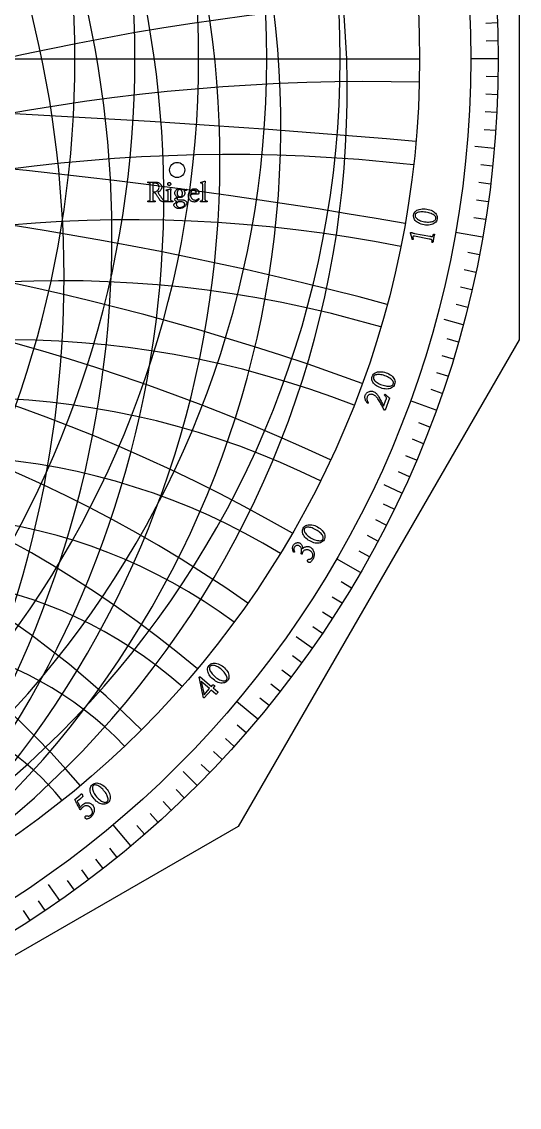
# Model space of a CAD drawing. Header units: millimetres. Extents: x -105 to 105, y -105 to 128.
# Drawn here: x 55.2 to 105, y -105 to 3.7 of the extents above; entities that cross this region are included whole.
import ezdxf

# ---------------------------------------------------------------- set-up
doc = ezdxf.new("R2010")
doc.units = ezdxf.units.MM
for name, color, linetype in [('CUT_OUTER', 1, 'Continuous'), ('ENGRAVE', 7, 'Continuous'), ('ENGRAVE_FINE', 8, 'Continuous'), ('TEXT', 5, 'Continuous')]:
    doc.layers.add(name, color=color, linetype=linetype)

msp = doc.modelspace()

# ---------------------------------------------------------------- linework, layer by layer
at = {"layer": 'CUT_OUTER'}
msp.add_lwpolyline([(30.8079, 103.6071), (32.4928, 102.4838), (76.8653, 76.8653), (105, 28.1347), (105, -28.1347), (76.8653, -76.8653), (28.1347, -105), (-28.1347, -105), (-76.8653, -76.8653), (-105, -28.1347), (-105, 28.1347), (-76.8653, 76.8653), (-32.6892, 102.3704), (-32.4055, 102.6778), (-32.4029, 102.6804), (-32.3998, 102.6824), (-30.8138, 103.6069)], dxfattribs=at)
at = {"layer": 'ENGRAVE'}
for points in [[(-95.025, 0), (95.025, 0)], [(-95.025, 0), (95.025, 0)], [(-95.025, 0), (95.025, 0)], [(102.9, 0), (100.1438, 0)], [(102.5084, -8.9683), (100.5472, -8.7967)], [(101.3367, -17.8684), (98.6223, -17.3898)], [(99.3938, -26.6325), (97.4921, -26.1229)], [(96.6944, -35.1939), (94.1043, -34.2512)], [(93.2591, -43.4874), (91.4748, -42.6554)], [(89.114, -51.45), (86.727, -50.0719)], [(84.2907, -59.021), (82.678, -57.8918)], [(78.826, -66.1428), (76.7146, -64.3712)], [(72.7613, -72.7613), (71.3692, -71.3692)], [(66.1428, -78.826), (64.3712, -76.7146)], [(59.021, -84.2907), (57.8918, -82.678)]]:
    msp.add_lwpolyline(points, dxfattribs=at)
for centre, radius in [((0, 0), 102.9), ((0, 0), 102.9), ((0, 0), 100.1438), ((0, 0), 95.025), ((0, 0), 95.025), ((0, 0), 95.025), ((70.7626, -11.1326), 0.7602)]:
    msp.add_circle(centre, radius, dxfattribs=at)
for centre, radius, start, end in [((-34.5863, 0), 101.1235, 290, 70), ((-16.7555, 0), 96.4909, 280, 80), ((0, -547.2272), 538.9136, 80, 100), ((0, -277.8345), 261.079, 70, 110), ((0, -190.05), 164.5881, 60, 120), ((0, -147.8327), 113.2464, 50, 130), ((0, -124.0463), 79.7354, 40, 140)]:
    msp.add_arc(centre, radius, start, end, dxfattribs=at)
at = {"layer": 'ENGRAVE_FINE'}
for points in [[(102.8373, 3.5912), (101.6568, 3.5499)], [(102.8843, 1.7959), (101.7033, 1.7752)], [(102.8843, -1.7959), (101.7033, -1.7752)], [(102.8373, -3.5912), (101.6568, -3.5499)], [(102.759, -5.3854), (101.5793, -5.3235)], [(102.6493, -7.1779), (101.471, -7.0955)], [(102.3363, -10.756), (101.1615, -10.6325)], [(102.133, -12.5404), (100.9606, -12.3964)], [(101.8986, -14.3209), (100.7288, -14.1565)], [(101.6331, -16.0971), (100.4664, -15.9123)], [(101.0094, -19.6342), (99.8499, -19.4089)], [(100.6514, -21.3941), (99.496, -21.1485)], [(100.2627, -23.1475), (99.1117, -22.8817)], [(99.8434, -24.8938), (98.6973, -24.608)], [(98.9138, -28.3631), (97.7783, -28.0375)], [(98.4038, -30.085), (97.2741, -29.7397)], [(97.8637, -31.7978), (96.7403, -31.4328)], [(97.2939, -33.501), (96.177, -33.1164)], [(96.0654, -36.8761), (94.9626, -36.4527)], [(95.4072, -38.547), (94.312, -38.1045)], [(94.7199, -40.2062), (93.6326, -39.7447)], [(94.0038, -41.8532), (92.9247, -41.3727)], [(92.4859, -45.1084), (91.4242, -44.5906)], [(91.6846, -46.7156), (90.6321, -46.1793)], [(90.8553, -48.3086), (89.8123, -47.7541)], [(89.9984, -49.8869), (88.9652, -49.3142)], [(88.2025, -52.9974), (87.19, -52.389)], [(87.2641, -54.5287), (86.2624, -53.9027)], [(86.2992, -56.0434), (85.3085, -55.4)], [(85.308, -57.5409), (84.3287, -56.8804)], [(83.2478, -60.4831), (82.2922, -59.7888)], [(82.1796, -61.9268), (81.2362, -61.2159)], [(81.0863, -63.3516), (80.1555, -62.6243)], [(79.9683, -64.7571), (79.0503, -64.0137)], [(77.6596, -67.5085), (76.7681, -66.7335)], [(76.4696, -68.8535), (75.5918, -68.0631)], [(75.2563, -70.1776), (74.3924, -69.372)], [(74.0201, -71.4803), (73.1703, -70.6598)], [(71.4803, -74.0201), (70.6598, -73.1703)], [(70.1776, -75.2563), (69.372, -74.3924)], [(68.8535, -76.4696), (68.0631, -75.5918)], [(67.5085, -77.6596), (66.7335, -76.7681)], [(64.7571, -79.9683), (64.0137, -79.0503)], [(63.3516, -81.0863), (62.6243, -80.1555)], [(61.9268, -82.1796), (61.2159, -81.2362)], [(60.4831, -83.2478), (59.7888, -82.2922)], [(57.5409, -85.308), (56.8804, -84.3287)], [(56.0434, -86.2992), (55.4, -85.3085)]]:
    msp.add_lwpolyline(points, dxfattribs=at)
for centre, radius, start, end in [((-44.3109, 0), 104.8485, 295, 65), ((-25.4619, 0), 98.3771, 285, 75), ((-8.3136, 0), 95.388, 275, 85), ((-7.6193, -3.3261), 95.388, 298.583333, 108.583334), ((-15.356, -6.7036), 96.4909, 303.583333, 103.583333), ((-23.3353, -10.1868), 98.3771, 308.583333, 98.583333), ((-31.6976, -13.8374), 101.1235, 313.583333, 93.583333), ((-50.2805, -21.9496), 109.7254, 323.583333, 83.583333), ((-40.61, -17.728), 104.8485, 318.583333, 88.583333), ((-89.9579, 206.0688), 203.7818, 268.583333, 318.583333), ((-111.1567, 254.6295), 261.079, 273.583333, 313.583333), ((-146.8896, 336.4839), 354.6381, 278.583333, 308.583333), ((-218.936, 501.5223), 538.9136, 283.583333, 303.583333), ((-436.2057, 999.2277), 1086.1407, 288.5833333, 298.5833333), ((436.2057, -999.2277), 1086.1407, 108.5833333, 118.5833333), ((218.936, -501.5223), 538.9136, 103.583333, 123.583333), ((146.8896, -336.4839), 354.6381, 98.583333, 128.583333), ((111.1567, -254.6295), 261.079, 93.583333, 133.583333), ((89.9579, -206.0688), 203.7818, 88.583333, 138.583333), ((0, -1090.2896), 1086.1407, 85, 95), ((76.0357, -174.1769), 164.5881, 83.583333, 143.583333), ((0, -367.1484), 354.6381, 75, 105), ((66.2821, -151.834), 135.7098, 78.583333, 148.583333), ((0, -224.8483), 203.7818, 65, 115), ((59.1453, -135.4855), 113.2464, 73.583333, 153.583333), ((53.7653, -123.1616), 95.025, 68.583333, 158.583333), ((0, -165.671), 135.7098, 55, 125), ((49.6288, -113.6859), 79.7354, 63.583333, 163.583333), ((0, -134.3856), 95.025, 45, 135), ((46.4112, -106.3153), 66.5372, 58.583333, 168.583333), ((43.8992, -100.5611), 54.8627, 53.583333, 173.583333), ((41.948, -96.0915), 44.3109, 48.583333, 178.583333), ((40.4577, -92.6776), 34.5863, 43.583333, 183.583333), ((39.359, -90.1606), 25.4619, 38.583333, 188.583333)]:
    msp.add_arc(centre, radius, start, end, dxfattribs=at)
at = {"layer": 'TEXT'}
for points in [[(68.623, -12.3419), (68.674, -12.344), (68.7257, -12.3503), (68.7782, -12.3609), (68.8315, -12.3756), (68.8841, -12.3944), (68.9346, -12.417), (68.9829, -12.4434), (69.0292, -12.4737), (69.0722, -12.5079), (69.1108, -12.5461), (69.145, -12.5884), (69.1748, -12.6346), (69.1989, -12.6849), (69.2162, -12.7393), (69.2265, -12.7976), (69.23, -12.8599), (69.2262, -12.9132), (69.215, -12.9657), (69.1964, -13.0174), (69.1702, -13.0684), (69.1382, -13.1174), (69.102, -13.1634), (69.0616, -13.2063), (69.0169, -13.2462), (68.9697, -13.2818), (68.9215, -13.3121), (68.8724, -13.337), (68.8223, -13.3565), (68.8618, -13.4211), (68.9005, -13.483), (68.9384, -13.5422), (68.9756, -13.5987), (69.0127, -13.6538), (69.0507, -13.7087), (69.0894, -13.7634), (69.1288, -13.8179), (69.1698, -13.8737), (69.2131, -13.9324), (69.2587, -13.994), (69.3066, -14.0585), (69.3395, -14.0987), (69.3737, -14.1336), (69.4092, -14.1631), (69.4461, -14.1872), (69.4866, -14.2066), (69.5331, -14.2217), (69.5855, -14.2326), (69.6438, -14.2393), (69.6488, -14.2468), (69.6515, -14.257), (69.6518, -14.2698), (69.6499, -14.2853), (69.647, -14.3005), (69.6446, -14.3121), (69.6425, -14.3204), (69.6407, -14.3252), (69.5688, -14.3245), (69.5032, -14.3225), (69.4439, -14.3191), (69.3909, -14.3144), (69.3444, -14.3088), (69.3047, -14.3026), (69.2716, -14.2958), (69.2453, -14.2884), (69.2284, -14.2814), (69.2085, -14.2727), (69.1855, -14.2622), (69.1595, -14.2501), (69.1321, -14.2345), (69.1051, -14.2137), (69.0784, -14.1877), (69.0522, -14.1566), (69.0411, -14.1414), (69.0261, -14.1206), (69.0074, -14.0939), (68.9847, -14.0616), (68.9591, -14.0244), (68.9311, -13.9834), (68.9008, -13.9386), (68.8683, -13.8899), (68.834, -13.8385), (68.7985, -13.7853), (68.7619, -13.7304), (68.7242, -13.6738), (68.6863, -13.6166), (68.6491, -13.56), (68.6127, -13.504), (68.5771, -13.4485), (68.5621, -13.4324), (68.5418, -13.4209), (68.5161, -13.414), (68.4851, -13.4117), (68.3288, -13.4117), (68.3288, -13.9696), (68.3288, -13.9742), (68.3288, -13.9788), (68.3288, -13.9834), (68.3288, -13.988), (68.3288, -13.9926), (68.3288, -13.9972), (68.3288, -14.0018), (68.3288, -14.0064), (68.3289, -14.0348), (68.3292, -14.0619), (68.3296, -14.0877), (68.3303, -14.1121), (68.3315, -14.1348), (68.3337, -14.1554), (68.3369, -14.1739), (68.341, -14.1903), (68.3464, -14.1978), (68.3564, -14.2049), (68.3709, -14.2116), (68.3901, -14.2179), (68.4119, -14.2235), (68.4345, -14.2282), (68.4579, -14.232), (68.482, -14.2347), (68.5046, -14.2368), (68.5234, -14.2382), (68.5384, -14.2391), (68.5495, -14.2393), (68.5536, -14.2466), (68.5568, -14.2562), (68.559, -14.2681), (68.5602, -14.2823), (68.5601, -14.2964), (68.5583, -14.3083), (68.5547, -14.3179), (68.5495, -14.3252), (68.504, -14.3222), (68.4594, -14.3194), (68.4158, -14.3168), (68.3732, -14.3144), (68.3308, -14.3124), (68.2878, -14.311), (68.2442, -14.3101), (68.2, -14.3098), (68.1569, -14.3101), (68.1134, -14.311), (68.0696, -14.3124), (68.0253, -14.3144), (67.9807, -14.3168), (67.9356, -14.3194), (67.8902, -14.3222), (67.8444, -14.3252), (67.8392, -14.3179), (67.8356, -14.3083), (67.8338, -14.2964), (67.8337, -14.2823), (67.835, -14.2681), (67.8372, -14.2562), (67.8403, -14.2466), (67.8444, -14.2393), (67.8556, -14.2391), (67.8705, -14.2382), (67.8893, -14.2368), (67.9119, -14.2347), (67.9361, -14.232), (67.9598, -14.2282), (67.9829, -14.2235), (68.0054, -14.2179), (68.025, -14.2116), (68.0395, -14.2049), (68.0488, -14.1978), (68.0529, -14.1903), (68.0583, -14.1706), (68.0625, -14.1481), (68.0652, -14.1231), (68.0667, -14.0953), (68.0674, -14.0656), (68.0678, -14.0347), (68.0681, -14.0027), (68.0682, -13.9696), (68.0652, -12.6914), (68.0651, -12.6581), (68.0648, -12.6258), (68.0643, -12.5945), (68.0636, -12.5641), (68.0622, -12.5357), (68.0594, -12.5101), (68.0553, -12.4874), (68.0498, -12.4676), (68.0457, -12.459), (68.0364, -12.4515), (68.0219, -12.4452), (68.0023, -12.44), (67.9799, -12.4357), (67.9571, -12.432), (67.9339, -12.4288), (67.9104, -12.4262), (67.8884, -12.4242), (67.8701, -12.4228), (67.8555, -12.4219), (67.8444, -12.4216), (67.8403, -12.4143), (67.8372, -12.4047), (67.835, -12.3929), (67.8337, -12.3787), (67.8338, -12.3645), (67.8356, -12.3526), (67.8392, -12.3431), (67.8444, -12.3358), (67.8901, -12.3374), (67.9353, -12.3392), (67.9798, -12.3412), (68.0238, -12.3434), (68.0674, -12.3455), (68.1107, -12.3469), (68.1539, -12.3478), (68.197, -12.348), (68.2423, -12.3478), (68.2893, -12.3473), (68.3381, -12.3463), (68.3885, -12.345), (68.4417, -12.3436), (68.4985, -12.3427), (68.559, -12.3421), (68.623, -12.3419)], [(68.951, -12.8875), (68.9444, -12.7939), (68.9246, -12.709), (68.8915, -12.6329), (68.8453, -12.5657), (68.7835, -12.5107), (68.7039, -12.4714), (68.6065, -12.4479), (68.4912, -12.44), (68.4756, -12.4402), (68.4564, -12.4408), (68.4335, -12.4417), (68.4069, -12.4431), (68.3815, -12.4457), (68.3621, -12.4507), (68.3486, -12.458), (68.341, -12.4676), (68.3356, -12.4838), (68.3315, -12.5048), (68.3287, -12.5305), (68.3272, -12.5611), (68.3266, -12.5941), (68.3261, -12.6274), (68.3258, -12.6608), (68.3257, -12.6944), (68.3288, -13.3197), (68.4882, -13.3197), (68.5457, -13.3164), (68.602, -13.3063), (68.6569, -13.2896), (68.7104, -13.2661), (68.7609, -13.2366), (68.8066, -13.2017), (68.8475, -13.1615), (68.8836, -13.1159), (68.9131, -13.0654), (68.9342, -13.0105), (68.9468, -12.9512), (68.951, -12.8875)], [(70.1097, -13.9696), (70.1098, -14.0027), (70.1101, -14.0347), (70.1106, -14.0656), (70.1113, -14.0953), (70.1127, -14.1231), (70.1155, -14.1481), (70.1196, -14.1706), (70.125, -14.1903), (70.1301, -14.1978), (70.1392, -14.2049), (70.1523, -14.2116), (70.1695, -14.2179), (70.1889, -14.2235), (70.209, -14.2282), (70.2296, -14.232), (70.2507, -14.2347), (70.2706, -14.2368), (70.2875, -14.2382), (70.3013, -14.2391), (70.312, -14.2393), (70.3162, -14.2466), (70.3193, -14.2562), (70.3215, -14.2681), (70.3228, -14.2823), (70.3227, -14.2964), (70.3208, -14.3083), (70.3173, -14.3179), (70.312, -14.3252), (70.2675, -14.3222), (70.2258, -14.3194), (70.187, -14.3168), (70.1511, -14.3144), (70.1154, -14.3124), (70.0772, -14.311), (70.0364, -14.3101), (69.9932, -14.3098), (69.9513, -14.3101), (69.9112, -14.311), (69.8731, -14.3124), (69.8369, -14.3144), (69.8003, -14.3168), (69.761, -14.3194), (69.7191, -14.3222), (69.6744, -14.3252), (69.6692, -14.3179), (69.6656, -14.3083), (69.6638, -14.2964), (69.6637, -14.2823), (69.665, -14.2681), (69.6672, -14.2562), (69.6703, -14.2466), (69.6744, -14.2393), (69.6853, -14.2391), (69.6994, -14.2382), (69.7167, -14.2368), (69.7373, -14.2347), (69.7592, -14.232), (69.7806, -14.2282), (69.8014, -14.2235), (69.8216, -14.2179), (69.8392, -14.2116), (69.8522, -14.2049), (69.8607, -14.1978), (69.8645, -14.1903), (69.87, -14.1706), (69.8741, -14.1481), (69.8769, -14.1231), (69.8783, -14.0953), (69.879, -14.0656), (69.8794, -14.0347), (69.8797, -14.0027), (69.8798, -13.9696), (69.8798, -13.4117), (69.8797, -13.3952), (69.8794, -13.3765), (69.879, -13.3554), (69.8783, -13.332), (69.8769, -13.3088), (69.8741, -13.2883), (69.87, -13.2705), (69.8645, -13.2554), (69.8578, -13.2426), (69.8469, -13.232), (69.8317, -13.2235), (69.8124, -13.2171), (69.7909, -13.2123), (69.7695, -13.2086), (69.748, -13.2061), (69.7266, -13.2048), (69.707, -13.2041), (69.6913, -13.2036), (69.6794, -13.2034), (69.6714, -13.2033), (69.6698, -13.1987), (69.6683, -13.191), (69.6668, -13.1803), (69.6652, -13.1665), (69.6645, -13.1523), (69.6652, -13.1404), (69.6675, -13.1308), (69.6714, -13.1236), (69.7292, -13.1149), (69.7863, -13.1044), (69.8427, -13.092), (69.8982, -13.0776), (69.952, -13.0611), (70.0032, -13.0423), (70.0517, -13.0213), (70.0975, -12.9979), (70.1035, -12.999), (70.1093, -13.0025), (70.115, -13.0082), (70.1204, -13.0163), (70.1251, -13.0251), (70.1285, -13.0331), (70.1305, -13.0404), (70.1312, -13.0469), (70.1308, -13.0536), (70.1296, -13.0646), (70.1277, -13.0797), (70.125, -13.099), (70.1221, -13.1205), (70.1193, -13.142), (70.1167, -13.1634), (70.1143, -13.1849), (70.1123, -13.2046), (70.1109, -13.2209), (70.11, -13.2337), (70.1097, -13.2431)], [(69.8216, -12.5412), (69.8244, -12.5116), (69.8327, -12.4841), (69.8466, -12.4587), (69.866, -12.4354), (69.8893, -12.416), (69.9147, -12.4021), (69.9422, -12.3937), (69.9718, -12.391), (70.0014, -12.3937), (70.0289, -12.4021), (70.0543, -12.416), (70.0775, -12.4354), (70.097, -12.4587), (70.1109, -12.4841), (70.1192, -12.5116), (70.122, -12.5412), (70.1192, -12.5708), (70.1109, -12.5982), (70.097, -12.6236), (70.0775, -12.6469), (70.0543, -12.6664), (70.0289, -12.6802), (70.0014, -12.6886), (69.9718, -12.6914), (69.9422, -12.6886), (69.9147, -12.6802), (69.8893, -12.6664), (69.866, -12.6469), (69.8466, -12.6236), (69.8327, -12.5982), (69.8244, -12.5708), (69.8216, -12.5412)], [(71.2745, -14.1167), (71.3335, -14.1194), (71.3906, -14.1275), (71.4461, -14.1409), (71.4998, -14.1596), (71.5502, -14.1828), (71.5956, -14.2095), (71.6361, -14.2395), (71.6715, -14.2731), (71.7003, -14.3093), (71.7209, -14.3474), (71.7333, -14.3874), (71.7374, -14.4294), (71.7335, -14.4758), (71.7217, -14.5229), (71.7021, -14.5708), (71.6746, -14.6194), (71.6404, -14.6677), (71.6006, -14.7145), (71.5553, -14.7597), (71.5044, -14.8034), (71.4487, -14.8443), (71.3887, -14.8811), (71.3245, -14.914), (71.2562, -14.9428), (71.1847, -14.9663), (71.1113, -14.9831), (71.036, -14.9931), (70.9588, -14.9965), (70.899, -14.994), (70.8393, -14.9865), (70.7795, -14.9741), (70.7197, -14.9566), (70.6624, -14.9341), (70.6101, -14.9064), (70.5628, -14.8736), (70.5205, -14.8355), (70.4856, -14.7923), (70.4607, -14.744), (70.4458, -14.6904), (70.4408, -14.6317), (70.4444, -14.5984), (70.4553, -14.5658), (70.4735, -14.534), (70.499, -14.503), (70.5293, -14.4731), (70.5619, -14.4447), (70.5967, -14.4179), (70.6339, -14.3926), (70.6705, -14.3696), (70.7036, -14.3497), (70.7333, -14.3328), (70.7596, -14.319), (70.7332, -14.3087), (70.7063, -14.2961), (70.6788, -14.2811), (70.6507, -14.2639), (70.6234, -14.2442), (70.5983, -14.2221), (70.5752, -14.1975), (70.5542, -14.1704), (70.5368, -14.141), (70.5243, -14.1094), (70.5168, -14.0758), (70.5143, -14.0401), (70.5296, -14.0241), (70.5477, -14.0068), (70.5687, -13.9881), (70.5925, -13.9681), (70.6178, -13.9477), (70.6431, -13.9278), (70.6684, -13.9086), (70.6937, -13.8899), (70.7175, -13.8728), (70.7385, -13.8585), (70.7566, -13.8468), (70.7718, -13.8378), (70.7192, -13.8044), (70.6718, -13.7654), (70.6296, -13.7208), (70.5925, -13.6707), (70.5623, -13.6176), (70.5408, -13.5638), (70.5278, -13.5095), (70.5235, -13.4546), (70.5277, -13.3959), (70.54, -13.3393), (70.5606, -13.2848), (70.5894, -13.2324), (70.6255, -13.1834), (70.6676, -13.1393), (70.7159, -13.0999), (70.7703, -13.0653), (70.8296, -13.0372), (70.8925, -13.017), (70.9591, -13.005), (71.0293, -13.001), (71.0764, -13.0026), (71.1197, -13.0075), (71.1592, -13.0156), (71.1948, -13.027), (71.2268, -13.0394), (71.2554, -13.0504), (71.2805, -13.0601), (71.3021, -13.0684), (71.321, -13.0751), (71.3347, -13.0799), (71.3432, -13.0828), (71.3466, -13.0837), (71.3486, -13.0841), (71.3531, -13.0852), (71.3601, -13.0872), (71.3696, -13.0898), (71.6914, -13.0439), (71.7035, -13.0492), (71.7121, -13.0561), (71.7173, -13.0646), (71.719, -13.0745), (71.7177, -13.0853), (71.7137, -13.0994), (71.7069, -13.1168), (71.6976, -13.1374), (71.6866, -13.1578), (71.6753, -13.1745), (71.6636, -13.1876), (71.6516, -13.1971), (71.6326, -13.1957), (71.6125, -13.1945), (71.5912, -13.1934), (71.5688, -13.1925), (71.5466, -13.1917), (71.5259, -13.1906), (71.5067, -13.1894), (71.4891, -13.1879), (71.4744, -13.1866), (71.4638, -13.1856), (71.4575, -13.1851), (71.4554, -13.1849), (71.45, -13.1854), (71.4462, -13.1872), (71.4439, -13.19), (71.4431, -13.1941), (71.4507, -13.2043), (71.4611, -13.2228), (71.4745, -13.2495), (71.4906, -13.2845), (71.5061, -13.3252), (71.5171, -13.3692), (71.5237, -13.4164), (71.5259, -13.4669), (71.5218, -13.5188), (71.5094, -13.5703), (71.4888, -13.6215), (71.46, -13.6723), (71.424, -13.7206), (71.3818, -13.7646), (71.3336, -13.8042), (71.2791, -13.8393), (71.2198, -13.8682), (71.1569, -13.8887), (71.0903, -13.9011), (71.0201, -13.9052), (70.9994, -13.9046), (70.9772, -13.9029), (70.9535, -13.9), (70.9282, -13.896), (70.9038, -13.8914), (70.8829, -13.8868), (70.8655, -13.8822), (70.8515, -13.8776), (70.8319, -13.8893), (70.8128, -13.9029), (70.7943, -13.9184), (70.7764, -13.9359), (70.761, -13.9543), (70.75, -13.9727), (70.7434, -13.9911), (70.7412, -14.0094), (70.7441, -14.0215), (70.7527, -14.0363), (70.767, -14.0537), (70.7872, -14.0738), (70.8128, -14.0926), (70.8439, -14.106), (70.8803, -14.114), (70.922, -14.1167)], [(72.0991, -13.5742), (72.102, -13.6654), (72.1137, -13.7489), (72.1342, -13.8248), (72.1635, -13.893), (72.2001, -13.9532), (72.2424, -14.0052), (72.2905, -14.049), (72.3443, -14.0845), (72.4022, -14.112), (72.4624, -14.1317), (72.5248, -14.1435), (72.5896, -14.1474), (72.63, -14.1456), (72.6685, -14.1401), (72.7051, -14.131), (72.7398, -14.1183), (72.7721, -14.1031), (72.8018, -14.0868), (72.8289, -14.0694), (72.8532, -14.0508), (72.8744, -14.0327), (72.8923, -14.0167), (72.9066, -14.0028), (72.9176, -13.9911), (72.9196, -13.9917), (72.9225, -13.9937), (72.9265, -13.9971), (72.9313, -14.0018), (72.936, -14.0076), (72.9394, -14.0144), (72.9414, -14.0222), (72.9421, -14.0309), (72.9409, -14.0435), (72.9375, -14.057), (72.9317, -14.0711), (72.9237, -14.0861), (72.908, -14.1086), (72.8884, -14.1332), (72.8651, -14.1599), (72.8379, -14.1888), (72.8068, -14.2178), (72.772, -14.2451), (72.7333, -14.2707), (72.6907, -14.2945), (72.6446, -14.3146), (72.5949, -14.329), (72.5419, -14.3376), (72.4853, -14.3405), (72.4005, -14.3353), (72.3206, -14.3198), (72.2457, -14.2939), (72.1757, -14.2577), (72.112, -14.2127), (72.0554, -14.1604), (72.0062, -14.1008), (71.9642, -14.034), (71.9307, -13.9614), (71.9068, -13.8845), (71.8924, -13.8035), (71.8876, -13.7182), (71.891, -13.6444), (71.901, -13.573), (71.9178, -13.5041), (71.9413, -13.4378), (71.9702, -13.3747), (72.0033, -13.3159), (72.0407, -13.2613), (72.0823, -13.2109), (72.127, -13.1652), (72.1738, -13.1247), (72.2228, -13.0894), (72.2738, -13.0592), (72.3256, -13.0351), (72.3765, -13.0178), (72.4267, -13.0075), (72.4761, -13.004), (72.5406, -13.0069), (72.5991, -13.0155), (72.6517, -13.0299), (72.6984, -13.05), (72.7398, -13.0743), (72.7766, -13.1013), (72.8087, -13.131), (72.8363, -13.1634), (72.8597, -13.1971), (72.8792, -13.2309), (72.8949, -13.2646), (72.9068, -13.2983), (72.9155, -13.3307), (72.9218, -13.3604), (72.9255, -13.3874), (72.9268, -13.4117), (72.9258, -13.4422), (72.9229, -13.4692), (72.9181, -13.4927), (72.9114, -13.5129), (72.902, -13.5291), (72.8892, -13.5412), (72.8729, -13.5491), (72.8532, -13.5527), (72.836, -13.5541), (72.8122, -13.5554), (72.7816, -13.5564), (72.7444, -13.5573), (72.7023, -13.5582), (72.6574, -13.5592), (72.6096, -13.5605), (72.5589, -13.5619), (72.507, -13.5634), (72.4555, -13.565), (72.4043, -13.5665), (72.3535, -13.568), (72.3049, -13.5695), (72.26, -13.5707), (72.219, -13.5718), (72.1819, -13.5726), (72.1503, -13.5733), (72.1259, -13.5738), (72.1089, -13.5741), (72.0991, -13.5742)], [(73.3191, -12.6454), (73.319, -12.6277), (73.3187, -12.6082), (73.3183, -12.587), (73.3176, -12.5641), (73.3161, -12.5416), (73.3134, -12.5216), (73.3092, -12.5041), (73.3038, -12.489), (73.2951, -12.4737), (73.2812, -12.4615), (73.2621, -12.4523), (73.2379, -12.4461), (73.2106, -12.4421), (73.1823, -12.4392), (73.1531, -12.4375), (73.1229, -12.4369), (73.1215, -12.4345), (73.1203, -12.4274), (73.1192, -12.4154), (73.1183, -12.3986), (73.1182, -12.3817), (73.1195, -12.3691), (73.1221, -12.361), (73.126, -12.3572), (73.1823, -12.3499), (73.2379, -12.34), (73.2927, -12.3276), (73.3467, -12.3128), (73.3996, -12.296), (73.4509, -12.2779), (73.5007, -12.2585), (73.549, -12.2377), (73.555, -12.2387), (73.5609, -12.2419), (73.5665, -12.2472), (73.572, -12.2545), (73.5767, -12.2629), (73.58, -12.271), (73.5821, -12.279), (73.5827, -12.2867), (73.5817, -12.2909), (73.5785, -12.3036), (73.5732, -12.3247), (73.5659, -12.3542), (73.5585, -12.3915), (73.5532, -12.4362), (73.5501, -12.4881), (73.549, -12.5473), (73.549, -13.9696), (73.5491, -14.0027), (73.5494, -14.0347), (73.5499, -14.0656), (73.5505, -14.0953), (73.552, -14.1231), (73.5548, -14.1481), (73.5589, -14.1706), (73.5643, -14.1903), (73.5694, -14.1978), (73.5785, -14.2049), (73.5916, -14.2116), (73.6088, -14.2179), (73.6283, -14.2235), (73.6486, -14.2282), (73.6697, -14.232), (73.6915, -14.2347), (73.7121, -14.2368), (73.7295, -14.2382), (73.7436, -14.2391), (73.7544, -14.2393), (73.7585, -14.2466), (73.7617, -14.2562), (73.7639, -14.2681), (73.7651, -14.2823), (73.765, -14.2964), (73.7632, -14.3083), (73.7597, -14.3179), (73.7544, -14.3252), (73.7098, -14.3222), (73.6678, -14.3194), (73.6285, -14.3168), (73.5919, -14.3144), (73.5555, -14.3124), (73.5168, -14.311), (73.4758, -14.3101), (73.4325, -14.3098), (73.3907, -14.3101), (73.3509, -14.311), (73.3133, -14.3124), (73.2777, -14.3144), (73.2418, -14.3168), (73.203, -14.3194), (73.1613, -14.3222), (73.1168, -14.3252), (73.1115, -14.3179), (73.108, -14.3083), (73.1062, -14.2964), (73.1061, -14.2823), (73.1073, -14.2681), (73.1095, -14.2562), (73.1127, -14.2466), (73.1168, -14.2393), (73.1275, -14.2391), (73.1413, -14.2382), (73.1582, -14.2368), (73.1781, -14.2347), (73.1994, -14.232), (73.2203, -14.2282), (73.2408, -14.2235), (73.2609, -14.2179), (73.2785, -14.2116), (73.2915, -14.2049), (73.3, -14.1978), (73.3038, -14.1903), (73.3092, -14.1706), (73.3134, -14.1481), (73.3161, -14.1231), (73.3176, -14.0953), (73.3183, -14.0656), (73.3187, -14.0347), (73.319, -14.0027), (73.3191, -13.9696)], [(71.0171, -13.0929), (70.9759, -13.0962), (70.9381, -13.1059), (70.9038, -13.1222), (70.873, -13.145), (70.8456, -13.1728), (70.8216, -13.204), (70.8011, -13.2387), (70.7841, -13.2768), (70.7707, -13.3171), (70.7611, -13.3581), (70.7554, -13.3998), (70.7534, -13.4424), (70.7555, -13.488), (70.7619, -13.5328), (70.7724, -13.5768), (70.7872, -13.6201), (70.8059, -13.6611), (70.8285, -13.6983), (70.855, -13.7316), (70.8852, -13.7612), (70.9192, -13.7853), (70.9565, -13.8025), (70.9973, -13.8129), (71.0416, -13.8163), (71.0813, -13.8132), (71.1178, -13.8037), (71.1511, -13.7879), (71.1811, -13.7658), (71.2077, -13.7387), (71.2309, -13.7083), (71.2506, -13.6744), (71.2669, -13.637), (71.2796, -13.5976), (71.2887, -13.5577), (71.2942, -13.5172), (71.296, -13.4761), (71.2941, -13.429), (71.2883, -13.383), (71.2788, -13.3379), (71.2653, -13.2937), (71.2481, -13.2519), (71.227, -13.214), (71.2021, -13.1799), (71.1734, -13.1496), (71.1406, -13.1248), (71.1037, -13.1071), (71.0625, -13.0965), (71.0171, -13.0929)], [(72.1144, -13.4638), (72.6018, -13.4638), (72.6151, -13.4629), (72.6275, -13.46), (72.6389, -13.4552), (72.6493, -13.4485), (72.6582, -13.4393), (72.665, -13.427), (72.6697, -13.4117), (72.6723, -13.3933), (72.6721, -13.373), (72.6685, -13.3489), (72.6614, -13.3209), (72.6509, -13.2891), (72.6368, -13.2561), (72.6191, -13.2247), (72.5977, -13.1948), (72.5727, -13.1665), (72.5435, -13.1423), (72.5095, -13.1251), (72.4707, -13.1148), (72.4271, -13.1113), (72.3817, -13.1147), (72.3405, -13.1247), (72.3035, -13.1415), (72.2708, -13.1649), (72.2417, -13.1927), (72.216, -13.2224), (72.1935, -13.254), (72.1742, -13.2876), (72.1579, -13.3211), (72.1443, -13.3527), (72.1334, -13.3824), (72.1252, -13.4102), (72.1193, -13.4336), (72.1156, -13.4504), (72.114, -13.4605), (72.1144, -13.4638)], [(71.1366, -14.3282), (71.1206, -14.3283), (71.1002, -14.3286), (71.0754, -14.3291), (71.0462, -14.3298), (71.0151, -14.3306), (70.9849, -14.3317), (70.9554, -14.3329), (70.9266, -14.3344), (70.9011, -14.3361), (70.881, -14.3382), (70.8666, -14.3407), (70.8577, -14.3436), (70.8322, -14.3604), (70.8048, -14.3803), (70.7755, -14.4033), (70.7442, -14.4294), (70.7161, -14.4572), (70.696, -14.4853), (70.6839, -14.5139), (70.6799, -14.5428), (70.6864, -14.6119), (70.7059, -14.675), (70.7385, -14.7322), (70.7841, -14.7834), (70.8416, -14.8257), (70.9098, -14.8559), (70.9887, -14.874), (71.0784, -14.88), (71.1305, -14.8771), (71.1826, -14.8685), (71.2347, -14.8541), (71.2868, -14.834), (71.3368, -14.8093), (71.3826, -14.7811), (71.4242, -14.7495), (71.4615, -14.7145), (71.4924, -14.6771), (71.5144, -14.6386), (71.5276, -14.5989), (71.532, -14.5581), (71.5295, -14.536), (71.5221, -14.5125), (71.5096, -14.4877), (71.4922, -14.4616), (71.4694, -14.4356), (71.4408, -14.4114), (71.4065, -14.3889), (71.3665, -14.3681), (71.3199, -14.3507), (71.2661, -14.3382), (71.205, -14.3307), (71.1366, -14.3282)], [(94.4313, -15.6437), (94.4615, -15.5234), (94.5101, -15.4162), (94.577, -15.3221), (94.6624, -15.241), (94.7628, -15.1726), (94.8748, -15.1169), (94.9985, -15.0738), (95.1338, -15.0432), (95.2772, -15.0251), (95.4251, -15.0193), (95.5776, -15.0258), (95.7346, -15.0446), (95.8898, -15.075), (96.0368, -15.1161), (96.1757, -15.1679), (96.3063, -15.2306), (96.4254, -15.303), (96.5297, -15.384), (96.6191, -15.4736), (96.6936, -15.5719), (96.7497, -15.6777), (96.7836, -15.79), (96.7956, -15.9087), (96.7854, -16.0337), (96.7552, -16.1522), (96.706, -16.2587), (96.6378, -16.3532), (96.5505, -16.4356), (96.4482, -16.5056), (96.3345, -16.5625), (96.2095, -16.6065), (96.0732, -16.6376), (95.9292, -16.6556), (95.781, -16.6604), (95.6285, -16.6523), (95.4718, -16.6311), (95.3171, -16.5982), (95.1708, -16.5548), (95.0327, -16.501), (94.9029, -16.4368), (94.7849, -16.3633), (94.6819, -16.2817), (94.594, -16.1919), (94.5211, -16.094), (94.4665, -15.9893), (94.4333, -15.8794), (94.4216, -15.7642), (94.4313, -15.6437)], [(94.5691, -15.6476), (94.5658, -15.7219), (94.5808, -15.7939), (94.6143, -15.8635), (94.6661, -15.9309), (94.7335, -15.995), (94.8139, -16.055), (94.9072, -16.1108), (95.0135, -16.1626), (95.1302, -16.2091), (95.2546, -16.2494), (95.3869, -16.2834), (95.527, -16.3112), (95.6668, -16.3312), (95.802, -16.3428), (95.9327, -16.3458), (96.0588, -16.3404), (96.1771, -16.3269), (96.2845, -16.3059), (96.3808, -16.2775), (96.4661, -16.2415), (96.5373, -16.1983), (96.5914, -16.148), (96.6283, -16.0907), (96.6482, -16.0264), (96.6521, -15.9456), (96.6367, -15.8689), (96.6017, -15.7963), (96.5473, -15.7278), (96.4765, -15.6638), (96.3924, -15.6047), (96.295, -15.5506), (96.1843, -15.5014), (96.0638, -15.4576), (95.9371, -15.4198), (95.8041, -15.3881), (95.6649, -15.3622), (95.5238, -15.3433), (95.3887, -15.3326), (95.2598, -15.3304), (95.1369, -15.3364), (95.0225, -15.3502), (94.919, -15.3714), (94.8262, -15.4), (94.7442, -15.4359), (94.6758, -15.4788), (94.6238, -15.5284), (94.5883, -15.5847), (94.5691, -15.6476)], [(95.9823, -18.0484), (94.5096, -17.7715), (94.4733, -17.7657), (94.4427, -17.7632), (94.4177, -17.7638), (94.3984, -17.7677), (94.3835, -17.775), (94.3718, -17.786), (94.3632, -17.8007), (94.3578, -17.819), (94.3552, -17.8423), (94.3551, -17.8718), (94.3574, -17.9075), (94.3621, -17.9493), (94.3679, -17.9916), (94.3735, -18.0286), (94.3789, -18.0604), (94.3841, -18.0869), (94.3676, -18.0987), (94.3505, -18.1061), (94.3328, -18.1092), (94.3144, -18.1078), (94.3142, -18.1078), (94.3135, -18.1076), (94.3123, -18.1074), (94.3107, -18.1071), (94.304, -18.1053), (94.299, -18.1029), (94.2954, -18.0999), (94.2935, -18.0962), (94.2738, -18.0166), (94.2538, -17.9377), (94.2333, -17.8596), (94.2123, -17.7821), (94.1921, -17.7082), (94.1737, -17.6409), (94.1572, -17.5802), (94.1426, -17.526), (94.1307, -17.4812), (94.1222, -17.4487), (94.1173, -17.4285), (94.1159, -17.4205), (94.1172, -17.4132), (94.1202, -17.4049), (94.1257, -17.3986), (94.1338, -17.3942), (94.1444, -17.3916), (94.1557, -17.3902), (94.1661, -17.389), (94.1754, -17.3881), (94.1837, -17.3875), (94.1893, -17.3895), (94.2059, -17.3954), (94.2336, -17.4053), (94.2724, -17.4191), (94.3217, -17.4348), (94.3809, -17.4505), (94.45, -17.4661), (94.5289, -17.4817), (96.036, -17.7604), (96.0763, -17.7678), (96.1153, -17.7746), (96.153, -17.781), (96.1893, -17.7868), (96.2234, -17.7913), (96.2546, -17.7936), (96.2828, -17.7936), (96.308, -17.7913), (96.3183, -17.7867), (96.329, -17.7768), (96.3403, -17.7616), (96.352, -17.7412), (96.3634, -17.7177), (96.3738, -17.6933), (96.3831, -17.668), (96.3915, -17.6418), (96.3985, -17.617), (96.4041, -17.5961), (96.4083, -17.579), (96.4111, -17.5658), (96.4209, -17.5624), (96.4333, -17.5606), (96.4482, -17.5606), (96.4658, -17.5622), (96.483, -17.5654), (96.497, -17.5703), (96.5079, -17.5768), (96.5156, -17.5848), (96.5019, -17.6394), (96.4889, -17.6916), (96.4764, -17.7416), (96.4647, -17.7892), (96.4534, -17.8366), (96.4424, -17.8861), (96.4317, -17.9375), (96.4214, -17.991), (96.4122, -18.0425), (96.404, -18.0917), (96.397, -18.1388), (96.3911, -18.1836), (96.3855, -18.2289), (96.3796, -18.2776), (96.3732, -18.3297), (96.3664, -18.385), (96.3563, -18.3898), (96.3438, -18.3919), (96.329, -18.3914), (96.3117, -18.3882), (96.2948, -18.3834), (96.2808, -18.3779), (96.2699, -18.3718), (96.262, -18.3651), (96.2642, -18.3518), (96.2665, -18.3344), (96.2687, -18.3128), (96.2711, -18.2872), (96.2728, -18.2597), (96.2732, -18.2327), (96.2723, -18.2062), (96.2701, -18.1802), (96.2665, -18.1572), (96.2614, -18.1397), (96.2547, -18.1277), (96.2465, -18.1214), (96.2238, -18.11), (96.1975, -18.0995), (96.1677, -18.0898), (96.1344, -18.0809), (96.0986, -18.0724), (96.0613, -18.0642), (96.0225, -18.0562), (95.9823, -18.0484)], [(90.2802, -31.8039), (90.3308, -31.6906), (90.3972, -31.5935), (90.4795, -31.5124), (90.5777, -31.4474), (90.6884, -31.3975), (90.8084, -31.3621), (90.9377, -31.3411), (91.0763, -31.3345), (91.2206, -31.3416), (91.3673, -31.3615), (91.5164, -31.3944), (91.6677, -31.4402), (91.8153, -31.497), (91.9529, -31.563), (92.0807, -31.6382), (92.1984, -31.7226), (92.3032, -31.8146), (92.3918, -31.9124), (92.4643, -32.0162), (92.5206, -32.126), (92.5574, -32.2399), (92.5714, -32.3564), (92.5625, -32.4753), (92.5308, -32.5967), (92.4805, -32.7081), (92.4135, -32.8045), (92.3299, -32.8857), (92.2297, -32.9518), (92.1167, -33.0029), (91.9949, -33.0392), (91.8642, -33.0608), (91.7246, -33.0677), (91.5796, -33.0605), (91.4328, -33.0395), (91.284, -33.005), (91.1334, -32.9569), (90.9868, -32.8977), (90.8502, -32.8295), (90.7236, -32.7525), (90.6069, -32.6668), (90.5034, -32.574), (90.4162, -32.4757), (90.3452, -32.372), (90.2904, -32.2629), (90.2548, -32.1503), (90.2412, -32.0363), (90.2497, -31.9209), (90.2802, -31.8039)], [(90.4152, -31.8317), (90.399, -31.9043), (90.4014, -31.9777), (90.4222, -32.0521), (90.4615, -32.1274), (90.5168, -32.2023), (90.5855, -32.2753), (90.6678, -32.3466), (90.7635, -32.4159), (90.8703, -32.482), (90.9858, -32.5433), (91.1102, -32.5998), (91.2433, -32.6515), (91.3775, -32.6955), (91.5087, -32.7303), (91.6368, -32.756), (91.762, -32.7726), (91.8809, -32.7798), (91.9902, -32.7778), (92.09, -32.7665), (92.1802, -32.7459), (92.2579, -32.7157), (92.3199, -32.6756), (92.3662, -32.6256), (92.3969, -32.5657), (92.4149, -32.4869), (92.4129, -32.4086), (92.3911, -32.331), (92.3494, -32.2541), (92.2908, -32.1788), (92.2183, -32.106), (92.1317, -32.0358), (92.0313, -31.9681), (91.9202, -31.9041), (91.802, -31.8449), (91.6766, -31.7905), (91.5439, -31.7409), (91.4082, -31.6977), (91.2771, -31.6638), (91.1505, -31.6391), (91.0285, -31.6237), (90.9134, -31.6175), (90.8077, -31.6204), (90.7114, -31.6324), (90.6244, -31.6536), (90.5496, -31.684), (90.4898, -31.7238), (90.445, -31.773), (90.4152, -31.8317)], [(91.5721, -33.5923), (91.6097, -33.6266), (91.65, -33.6624), (91.693, -33.6998), (91.7387, -33.7386), (91.7849, -33.7774), (91.8294, -33.8146), (91.8723, -33.8502), (91.9135, -33.8842), (91.9505, -33.9146), (91.981, -33.9396), (92.0049, -33.9591), (92.0222, -33.9732), (91.5669, -35.1817), (91.5607, -35.1856), (91.5533, -35.1893), (91.5448, -35.1928), (91.535, -35.1961), (91.5253, -35.1986), (91.5168, -35.1998), (91.5096, -35.1997), (91.5036, -35.1983), (91.4495, -35.0932), (91.3939, -34.9866), (91.3367, -34.8786), (91.278, -34.7691), (91.2183, -34.6599), (91.1583, -34.5528), (91.0979, -34.4478), (91.0372, -34.3448), (90.9771, -34.246), (90.9187, -34.1535), (90.8619, -34.0673), (90.8068, -33.9874), (90.7491, -33.9108), (90.6927, -33.8456), (90.6377, -33.7917), (90.5839, -33.7492), (90.5295, -33.714), (90.4723, -33.6821), (90.4124, -33.6534), (90.3498, -33.6279), (90.2619, -33.6029), (90.1763, -33.5938), (90.0927, -33.6008), (90.0112, -33.6237), (89.9371, -33.661), (89.8752, -33.7111), (89.8258, -33.7741), (89.7886, -33.8498), (89.7675, -33.9172), (89.7555, -33.9832), (89.7526, -34.0475), (89.7589, -34.1104), (89.7714, -34.1705), (89.7869, -34.2262), (89.8056, -34.2776), (89.8275, -34.3248), (89.8496, -34.3664), (89.8694, -34.401), (89.8867, -34.4287), (89.9016, -34.4495), (89.8961, -34.4596), (89.8876, -34.4687), (89.8762, -34.477), (89.8618, -34.4844), (89.8472, -34.4903), (89.8353, -34.4939), (89.8261, -34.4952), (89.8194, -34.4943), (89.8036, -34.4795), (89.784, -34.4581), (89.7607, -34.43), (89.7335, -34.3951), (89.7049, -34.3545), (89.6772, -34.3089), (89.6503, -34.2585), (89.6242, -34.2031), (89.6007, -34.1443), (89.5815, -34.0834), (89.5666, -34.0205), (89.556, -33.9555), (89.5519, -33.8892), (89.5562, -33.8225), (89.569, -33.7552), (89.5904, -33.6874), (89.6257, -33.6092), (89.67, -33.5386), (89.7233, -33.4755), (89.7856, -33.4199), (89.8541, -33.3727), (89.926, -33.3347), (90.0013, -33.3058), (90.08, -33.2861), (90.1598, -33.2762), (90.238, -33.277), (90.3149, -33.2885), (90.3904, -33.3107), (90.4628, -33.3412), (90.5306, -33.3774), (90.5936, -33.4194), (90.6521, -33.4673), (90.7061, -33.5201), (90.7561, -33.577), (90.802, -33.638), (90.8439, -33.7031), (90.8968, -33.7931), (90.9509, -33.8875), (91.0061, -33.9861), (91.0624, -34.0892), (91.1182, -34.1929), (91.172, -34.2938), (91.2237, -34.3917), (91.2735, -34.4868), (91.3199, -34.5757), (91.3614, -34.6553), (91.398, -34.7254), (91.4298, -34.7862), (91.6901, -34.0943), (91.7043, -34.0433), (91.7086, -33.9939), (91.7029, -33.9462), (91.6872, -33.9002), (91.6619, -33.854), (91.6276, -33.8057), (91.5841, -33.7553), (91.5315, -33.7029), (91.5241, -33.6943), (91.5204, -33.6836), (91.5206, -33.6708), (91.5246, -33.6558), (91.5273, -33.6497), (91.5316, -33.6422), (91.5374, -33.6332), (91.5448, -33.6228), (91.5526, -33.6125), (91.5598, -33.604), (91.5663, -33.5973), (91.5721, -33.5923)], [(83.3859, -46.9977), (83.4555, -46.895), (83.5377, -46.8108), (83.6329, -46.7453), (83.7408, -46.6983), (83.8586, -46.6684), (83.9829, -46.6544), (84.1138, -46.6561), (84.2514, -46.6737), (84.3924, -46.7057), (84.5334, -46.7508), (84.6744, -46.8091), (84.8155, -46.8805), (84.951, -46.9621), (85.0751, -47.051), (85.1878, -47.1472), (85.2892, -47.2508), (85.3763, -47.3595), (85.4466, -47.4713), (85.5, -47.5861), (85.5364, -47.7039), (85.5529, -47.8225), (85.5464, -47.9397), (85.517, -48.0553), (85.4647, -48.1693), (85.3958, -48.2703), (85.3131, -48.3536), (85.2167, -48.419), (85.1065, -48.4667), (84.9864, -48.4974), (84.8601, -48.512), (84.7276, -48.5106), (84.5889, -48.4932), (84.4474, -48.4608), (84.3065, -48.4147), (84.166, -48.3549), (84.026, -48.2814), (83.8919, -48.1976), (83.7692, -48.1067), (83.6579, -48.0089), (83.5579, -47.9043), (83.4721, -47.7949), (83.4032, -47.6829), (83.3513, -47.5685), (83.3163, -47.4515), (83.3008, -47.3345), (83.3072, -47.2199), (83.3356, -47.1076), (83.3859, -46.9977)], [(83.5141, -47.0485), (83.4856, -47.1172), (83.4751, -47.19), (83.4827, -47.2668), (83.5083, -47.3478), (83.5498, -47.4312), (83.6048, -47.515), (83.6734, -47.5994), (83.7556, -47.6844), (83.8493, -47.768), (83.9525, -47.8484), (84.0651, -47.9257), (84.1872, -47.9996), (84.3118, -48.0663), (84.4349, -48.1234), (84.5566, -48.171), (84.677, -48.209), (84.7928, -48.2368), (84.9008, -48.2538), (85.0011, -48.26), (85.0935, -48.2554), (85.1752, -48.2391), (85.2433, -48.2104), (85.2976, -48.1692), (85.3382, -48.1155), (85.3696, -48.041), (85.3813, -47.9636), (85.3733, -47.8834), (85.3456, -47.8004), (85.3009, -47.7161), (85.2421, -47.6318), (85.1691, -47.5476), (85.0819, -47.4635), (84.9837, -47.3812), (84.8775, -47.3023), (84.7634, -47.227), (84.6414, -47.1551), (84.5153, -47.089), (84.392, -47.0328), (84.2716, -46.9866), (84.1541, -46.9502), (84.0419, -46.9241), (83.9373, -46.9086), (83.8403, -46.9037), (83.751, -46.9094), (83.6721, -46.9264), (83.6063, -46.9552), (83.5536, -46.9959), (83.5141, -47.0485)], [(82.408, -48.6847), (82.4352, -48.6453), (82.4696, -48.6074), (82.511, -48.5709), (82.5595, -48.5359), (82.6133, -48.5049), (82.6707, -48.4805), (82.7315, -48.4628), (82.7959, -48.4516), (82.8619, -48.4495), (82.9278, -48.4589), (82.9936, -48.4799), (83.0592, -48.5123), (83.1071, -48.5445), (83.1493, -48.5818), (83.1858, -48.6242), (83.2165, -48.6717), (83.2422, -48.7221), (83.2636, -48.7732), (83.2807, -48.8252), (83.2935, -48.8779), (83.303, -48.9292), (83.3103, -48.9767), (83.3153, -49.0205), (83.3182, -49.0605), (83.355, -49.0199), (83.3989, -48.9813), (83.4499, -48.9446), (83.5079, -48.9098), (83.5713, -48.8796), (83.6384, -48.8567), (83.7092, -48.841), (83.7836, -48.8327), (83.8602, -48.8343), (83.9374, -48.8484), (84.0152, -48.8752), (84.0936, -48.9147), (84.1711, -48.9656), (84.2395, -49.0232), (84.2989, -49.0873), (84.3493, -49.158), (84.3909, -49.2334), (84.4242, -49.3118), (84.4492, -49.3932), (84.4658, -49.4774), (84.4744, -49.5633), (84.4753, -49.6495), (84.4686, -49.7359), (84.4543, -49.8226), (84.4327, -49.908), (84.4045, -49.9907), (84.3696, -50.0705), (84.328, -50.1475), (84.3072, -50.1799), (84.2817, -50.215), (84.2517, -50.2526), (84.2172, -50.2927), (84.1796, -50.3322), (84.1408, -50.3678), (84.1006, -50.3995), (84.0592, -50.4274), (84.0482, -50.4309), (84.0331, -50.434), (84.0137, -50.4368), (83.99, -50.4393), (83.9651, -50.4399), (83.9417, -50.437), (83.9198, -50.4305), (83.8995, -50.4206), (83.8686, -50.3985), (83.8439, -50.3732), (83.8255, -50.3448), (83.8135, -50.3133), (83.8077, -50.2811), (83.808, -50.2506), (83.8144, -50.2219), (83.827, -50.1949), (83.8487, -50.1659), (83.8745, -50.1441), (83.9047, -50.1295), (83.939, -50.1222), (83.9748, -50.1179), (84.0093, -50.1126), (84.0426, -50.1062), (84.0745, -50.0987), (84.1099, -50.0872), (84.1432, -50.0714), (84.1743, -50.0512), (84.2034, -50.0267), (84.2301, -49.9995), (84.2546, -49.9712), (84.2766, -49.9417), (84.2963, -49.911), (84.3186, -49.8665), (84.3352, -49.8182), (84.3459, -49.7663), (84.3508, -49.7106), (84.3478, -49.6526), (84.335, -49.5935), (84.3123, -49.5333), (84.2798, -49.4721), (84.2355, -49.4114), (84.1777, -49.3527), (84.1064, -49.2961), (84.0215, -49.2414), (83.9558, -49.2078), (83.8897, -49.1839), (83.8232, -49.1696), (83.7563, -49.1649), (83.6905, -49.1686), (83.6273, -49.1795), (83.5667, -49.1977), (83.5086, -49.2231), (83.4551, -49.255), (83.4082, -49.2925), (83.3677, -49.3359), (83.3336, -49.3849), (83.3192, -49.4116), (83.3067, -49.4397), (83.2961, -49.4692), (83.2874, -49.5001), (83.2799, -49.5298), (83.273, -49.5558), (83.2667, -49.578), (83.261, -49.5964), (83.2422, -49.5968), (83.2238, -49.594), (83.2055, -49.588), (83.1875, -49.5789), (83.1771, -49.5722), (83.1689, -49.5657), (83.1627, -49.5593), (83.1587, -49.553), (83.1794, -49.4808), (83.1953, -49.4081), (83.2065, -49.3348), (83.2131, -49.2609), (83.2135, -49.1883), (83.2063, -49.1186), (83.1916, -49.0519), (83.1693, -48.9882), (83.1379, -48.9286), (83.0958, -48.8746), (83.0431, -48.826), (82.9797, -48.7829), (82.9154, -48.7525), (82.85, -48.736), (82.7835, -48.7335), (82.716, -48.745), (82.6514, -48.7696), (82.5938, -48.8064), (82.5433, -48.8555), (82.4998, -48.9168), (82.4742, -48.9668), (82.4563, -49.017), (82.4463, -49.0676), (82.444, -49.1184), (82.4469, -49.1676), (82.4525, -49.2133), (82.4608, -49.2554), (82.4718, -49.294), (82.4827, -49.3276), (82.491, -49.3551), (82.4967, -49.3764), (82.4997, -49.3914), (82.4944, -49.397), (82.4863, -49.4008), (82.4753, -49.403), (82.4615, -49.4035), (82.4467, -49.4023), (82.4329, -49.3994), (82.4201, -49.395), (82.4082, -49.389), (82.3866, -49.341), (82.3675, -49.2899), (82.3511, -49.2359), (82.3373, -49.1788), (82.3271, -49.1196), (82.3215, -49.059), (82.3205, -48.9972), (82.3241, -48.9341), (82.3338, -48.8707), (82.351, -48.808), (82.3757, -48.746), (82.408, -48.6847)], [(73.9581, -60.7635), (74.0444, -60.6744), (74.14, -60.6058), (74.2451, -60.5578), (74.3596, -60.5302), (74.4807, -60.5213), (74.6056, -60.529), (74.7342, -60.5535), (74.8667, -60.5947), (74.9999, -60.6508), (75.1309, -60.7197), (75.2597, -60.8015), (75.3863, -60.8963), (75.5055, -61.0002), (75.6123, -61.1093), (75.7066, -61.2236), (75.7884, -61.3432), (75.8554, -61.4655), (75.9052, -61.5878), (75.9378, -61.7101), (75.9532, -61.8324), (75.9488, -61.9521), (75.9221, -62.0663), (75.8731, -62.1751), (75.8017, -62.2783), (75.7164, -62.3658), (75.6205, -62.4334), (75.5142, -62.4812), (75.3974, -62.509), (75.2738, -62.5183), (75.1468, -62.5108), (75.0166, -62.4864), (74.8831, -62.4452), (74.7494, -62.3887), (74.6185, -62.3189), (74.4906, -62.2355), (74.3654, -62.1388), (74.248, -62.033), (74.1429, -61.9222), (74.0503, -61.8066), (73.97, -61.6862), (73.9044, -61.5635), (73.8561, -61.4413), (73.8248, -61.3196), (73.8107, -61.1983), (73.8157, -61.0804), (73.842, -60.9686), (73.8894, -60.863), (73.9581, -60.7635)], [(74.0754, -60.8358), (74.0354, -60.8985), (74.0125, -60.9683), (74.0066, -61.0454), (74.0178, -61.1296), (74.0441, -61.2188), (74.0838, -61.311), (74.1367, -61.406), (74.2028, -61.504), (74.2806, -61.6026), (74.3682, -61.6997), (74.4658, -61.7953), (74.5732, -61.8894), (74.6842, -61.9766), (74.7956, -62.0543), (74.9072, -62.1223), (75.0192, -62.1806), (75.1284, -62.2281), (75.2318, -62.2636), (75.3295, -62.2871), (75.4213, -62.2986), (75.5046, -62.2968), (75.5766, -62.2803), (75.6372, -62.2491), (75.6865, -62.2034), (75.7304, -62.1354), (75.7554, -62.0612), (75.7614, -61.9808), (75.7485, -61.8943), (75.7192, -61.8035), (75.6759, -61.7103), (75.6186, -61.6147), (75.5474, -61.5167), (75.4649, -61.4186), (75.3741, -61.3225), (75.2748, -61.2285), (75.1671, -61.1365), (75.0544, -61.0495), (74.9427, -60.9728), (74.8322, -60.9064), (74.7228, -60.8502), (74.6168, -60.8049), (74.5165, -60.7715), (74.4219, -60.7499), (74.3329, -60.74), (74.2522, -60.743), (74.1824, -60.7599), (74.1235, -60.7909), (74.0754, -60.8358)], [(72.9889, -61.9068), (72.9989, -61.8971), (73.0098, -61.8909), (73.0214, -61.8881), (73.0339, -61.8888), (73.0463, -61.8918), (73.0576, -61.896), (73.0679, -61.9015), (73.0771, -61.9083), (74.1915, -62.8523), (74.3333, -62.6845), (74.3414, -62.6793), (74.3536, -62.6781), (74.3698, -62.681), (74.3901, -62.6878), (74.4125, -62.698), (74.4351, -62.7109), (74.458, -62.7264), (74.4811, -62.7447), (74.4955, -62.7577), (74.5068, -62.7701), (74.515, -62.7816), (74.5202, -62.7925), (74.3536, -62.9896), (74.8485, -63.409), (74.848, -63.4105), (74.8463, -63.4152), (74.8436, -63.4231), (74.8397, -63.434), (74.8314, -63.4503), (74.8152, -63.474), (74.7911, -63.5051), (74.7592, -63.5436), (74.7198, -63.587), (74.6884, -63.6151), (74.6649, -63.628), (74.6494, -63.6258), (74.1643, -63.2124), (73.4829, -64.0032), (73.4724, -64.0058), (73.4617, -64.0067), (73.4509, -64.0059), (73.4399, -64.0035), (73.4296, -64), (73.4206, -63.9961), (73.4129, -63.9917), (73.4065, -63.9869), (72.9911, -62.0506), (72.9885, -62.0349), (72.9858, -62.0167), (72.983, -61.996), (72.9801, -61.9727), (72.9785, -61.9503), (72.9794, -61.9318), (72.9829, -61.9173), (72.9889, -61.9068)], [(73.1769, -62.3708), (73.4619, -63.7036), (74.0026, -63.0746)], [(62.283, -72.6831), (62.3835, -72.6103), (62.4896, -72.5594), (62.6013, -72.5303), (62.7189, -72.5231), (62.8397, -72.5353), (62.9614, -72.5646), (63.0838, -72.611), (63.2071, -72.6746), (63.3286, -72.7529), (63.4457, -72.8435), (63.5583, -72.9465), (63.6665, -73.0619), (63.7658, -73.1849), (63.852, -73.3109), (63.9251, -73.4398), (63.9849, -73.5718), (64.0296, -73.7038), (64.0574, -73.8329), (64.0683, -73.959), (64.0622, -74.0822), (64.0371, -74.1993), (63.991, -74.3071), (63.9238, -74.4057), (63.8356, -74.495), (63.7364, -74.5663), (63.6302, -74.6163), (63.5172, -74.6448), (63.3974, -74.6519), (63.274, -74.6397), (63.1503, -74.6102), (63.0263, -74.5636), (62.902, -74.4998), (62.7801, -74.421), (62.6634, -74.3295), (62.5518, -74.2252), (62.4454, -74.1082), (62.348, -73.9836), (62.2638, -73.8563), (62.1927, -73.7263), (62.1345, -73.5938), (62.0913, -73.4616), (62.0648, -73.3329), (62.0552, -73.2076), (62.0624, -73.0857), (62.0878, -72.9704), (62.133, -72.8649), (62.1981, -72.7692), (62.283, -72.6831)], [(62.386, -72.7746), (62.3357, -72.8294), (62.301, -72.8942), (62.2818, -72.969), (62.2782, -73.0539), (62.2887, -73.1464), (62.3117, -73.244), (62.3473, -73.3468), (62.3955, -73.4548), (62.4549, -73.5654), (62.5244, -73.6763), (62.6038, -73.7873), (62.6933, -73.8986), (62.7875, -74.0038), (62.8837, -74.0996), (62.9818, -74.186), (63.0819, -74.2629), (63.1812, -74.3286), (63.2769, -74.3815), (63.369, -74.4216), (63.4574, -74.4489), (63.5398, -74.4616), (63.6135, -74.4578), (63.6787, -74.4377), (63.7352, -74.4012), (63.7902, -74.3419), (63.8277, -74.2731), (63.8476, -74.195), (63.8499, -74.1076), (63.8368, -74.0131), (63.8103, -73.9138), (63.7705, -73.8097), (63.7174, -73.7008), (63.6532, -73.5899), (63.5804, -73.4795), (63.499, -73.3697), (63.4089, -73.2604), (63.313, -73.1551), (63.2164, -73.0602), (63.1191, -72.9755), (63.0211, -72.9012), (62.9246, -72.8383), (62.8316, -72.7879), (62.7421, -72.7502), (62.6562, -72.725), (62.5763, -72.7139), (62.5046, -72.7185), (62.4412, -72.7387), (62.386, -72.7746)], [(61.3415, -74.6615), (61.4265, -74.5996), (61.513, -74.5523), (61.601, -74.5196), (61.6904, -74.5016), (61.7793, -74.4961), (61.8657, -74.501), (61.9494, -74.5164), (62.0305, -74.5422), (62.1068, -74.5769), (62.1759, -74.6192), (62.2377, -74.6691), (62.2924, -74.7265), (62.3477, -74.8009), (62.3924, -74.8783), (62.4263, -74.9589), (62.4494, -75.0425), (62.4627, -75.1277), (62.4672, -75.2127), (62.4628, -75.2977), (62.4496, -75.3826), (62.4283, -75.4662), (62.3997, -75.5475), (62.3639, -75.6264), (62.3207, -75.703), (62.2713, -75.7759), (62.2165, -75.8439), (62.1564, -75.907), (62.091, -75.9651), (62.0603, -75.9885), (62.0244, -76.0127), (61.9833, -76.0378), (61.9371, -76.0636), (61.8884, -76.0879), (61.8397, -76.1081), (61.7911, -76.1242), (61.7426, -76.1362), (61.7311, -76.1357), (61.7158, -76.1335), (61.6966, -76.1295), (61.6736, -76.1238), (61.6499, -76.1158), (61.6289, -76.105), (61.6106, -76.0915), (61.5949, -76.0752), (61.5734, -76.0438), (61.5588, -76.0117), (61.5513, -75.9787), (61.5508, -75.945), (61.5563, -75.9127), (61.567, -75.8842), (61.5829, -75.8594), (61.6039, -75.8383), (61.6342, -75.8184), (61.666, -75.8068), (61.6993, -75.8034), (61.7341, -75.8083), (61.7692, -75.8165), (61.8034, -75.8233), (61.8368, -75.8286), (61.8694, -75.8325), (61.9066, -75.8339), (61.9433, -75.8304), (61.9795, -75.8221), (62.0151, -75.809), (62.0496, -75.7926), (62.0822, -75.7743), (62.113, -75.7541), (62.142, -75.732), (62.1782, -75.6978), (62.2103, -75.6581), (62.2381, -75.613), (62.2618, -75.5623), (62.2788, -75.5068), (62.287, -75.4469), (62.2862, -75.3826), (62.2766, -75.314), (62.2558, -75.2418), (62.2216, -75.1669), (62.1739, -75.0892), (62.1129, -75.0088), (62.0721, -74.9654), (62.025, -74.9258), (61.9715, -74.8899), (61.9116, -74.8577), (61.8467, -74.8321), (61.778, -74.8156), (61.7057, -74.8082), (61.6297, -74.8101), (61.5511, -74.8242), (61.4713, -74.8537), (61.3902, -74.8987), (61.3077, -74.9591), (61.283, -74.9806), (61.2556, -75.0071), (61.2255, -75.0385), (61.1928, -75.0749), (61.1617, -75.1117), (61.1365, -75.1446), (61.1172, -75.1736), (61.1038, -75.1987), (61.0988, -75.2013), (61.0927, -75.2022), (61.0854, -75.2012), (61.0769, -75.1985), (61.0683, -75.1944), (61.0604, -75.1893), (61.0532, -75.1834), (61.0469, -75.1765), (60.9972, -75.0824), (60.9475, -74.9884), (60.8977, -74.8944), (60.848, -74.8004), (60.799, -74.7081), (60.7517, -74.6189), (60.706, -74.533), (60.662, -74.4504), (60.6207, -74.3732), (60.583, -74.3038), (60.5488, -74.2421), (60.5183, -74.1883), (60.9334, -73.8476), (60.9621, -73.8234), (60.9905, -73.7981), (61.0186, -73.7718), (61.0465, -73.7444), (61.0729, -73.7174), (61.0966, -73.6924), (61.1177, -73.6692), (61.136, -73.648), (61.151, -73.6302), (61.1616, -73.6175), (61.168, -73.6099), (61.1701, -73.6073), (61.1805, -73.6058), (61.1901, -73.6043), (61.1988, -73.6029), (61.2066, -73.6016), (61.2138, -73.6013), (61.2202, -73.6027), (61.226, -73.6058), (61.2312, -73.6108), (61.2357, -73.6174), (61.2418, -73.6286), (61.2495, -73.6442), (61.2588, -73.6643), (61.2688, -73.6877), (61.2784, -73.7128), (61.2877, -73.7397), (61.2968, -73.7684), (61.3045, -73.7977), (61.3102, -73.8263), (61.3138, -73.8542), (61.3152, -73.8813), (61.2874, -73.9093), (61.2567, -73.9397), (61.2231, -73.9724), (61.1866, -74.0075), (61.1466, -74.045), (61.1023, -74.0846), (61.0537, -74.1264), (61.001, -74.1705), (60.7637, -74.3649), (60.8038, -74.4404), (60.8445, -74.5163), (60.8858, -74.5927), (60.9277, -74.6694), (60.9691, -74.7456), (61.009, -74.8203), (61.0473, -74.8936), (61.0841, -74.9653), (61.1063, -74.9283), (61.1339, -74.8886), (61.1667, -74.846), (61.2048, -74.8006), (61.2439, -74.7568), (61.2797, -74.719), (61.3122, -74.6873), (61.3415, -74.6615)]]:
    msp.add_lwpolyline(points, close=True, dxfattribs=at)

doc.saveas('drawing.dxf')
